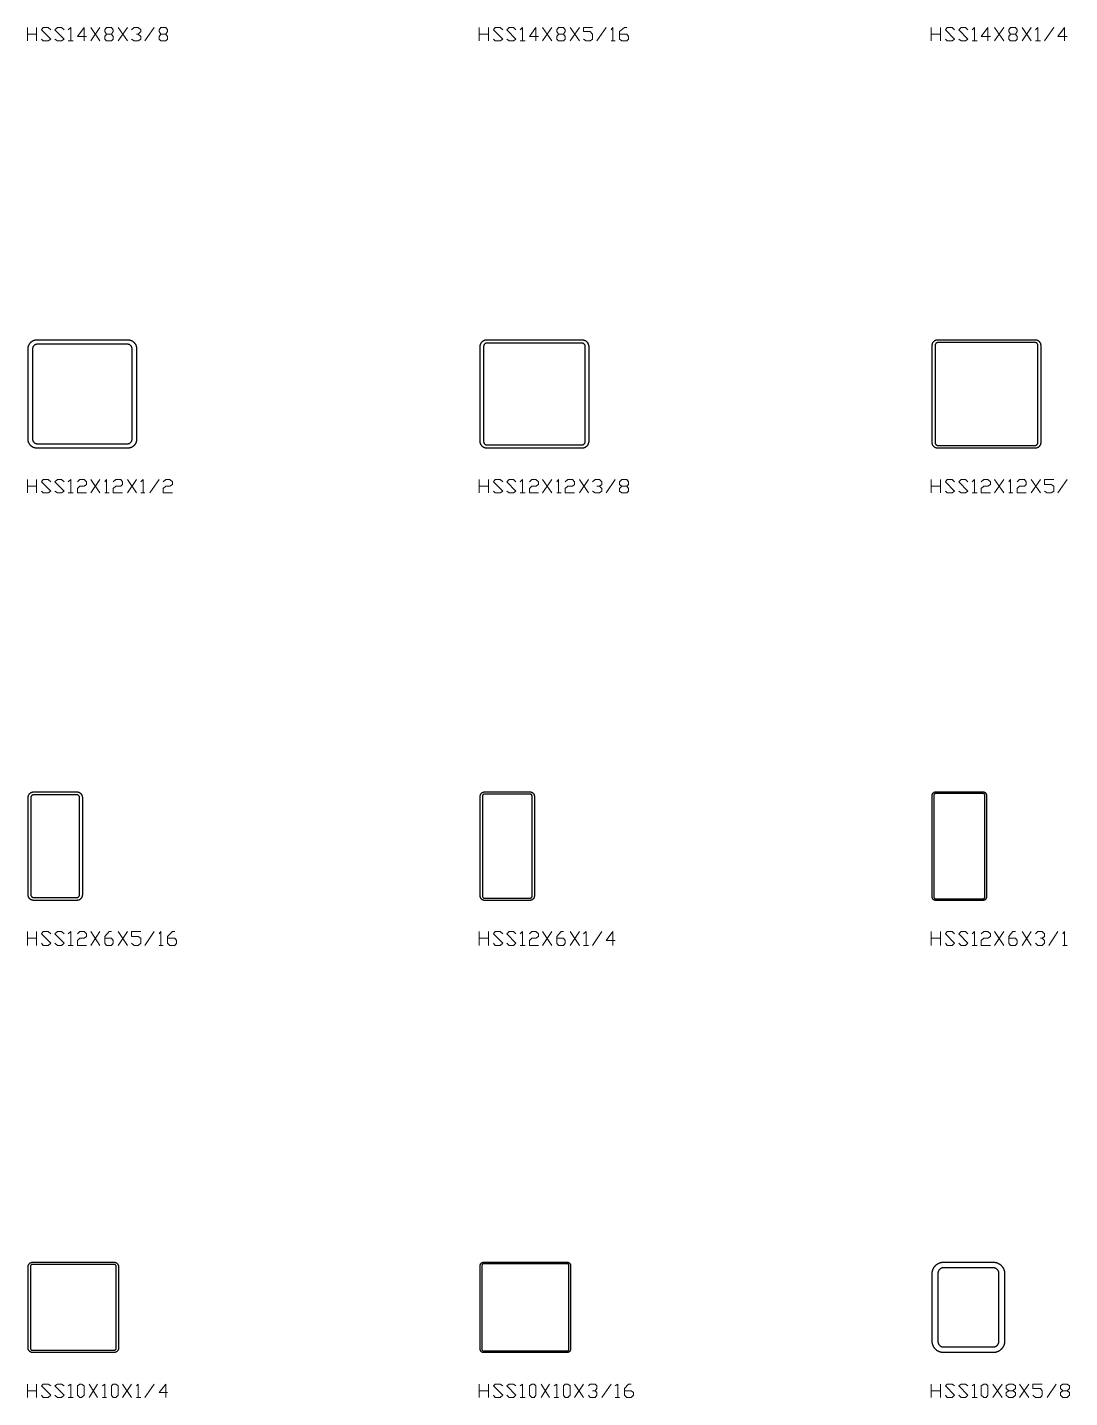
# Model space of a CAD drawing. Header units: inches. Extents: x 0 to 975, y -1305 to 34.
# Drawn here: x 749.9 to 865.2, y -605 to -453.5 of the extents above; entities that cross this region are included whole.
import ezdxf

# ---------------------------------------------------------------- set-up
doc = ezdxf.new("R2010")
doc.units = ezdxf.units.IN
doc.header["$MEASUREMENT"] = 0
doc.layers.add('AISC_STEEL', color=7, linetype='Continuous')

msp = doc.modelspace()

# ---------------------------------------------------------------- linework, layer by layer
at = {"color": 3, "lineweight": 0}
for p, q in [((749.92, -454.94), (749.92, -453.46)), ((749.92, -454.2), (750.94, -454.2)), ((750.94, -453.46), (750.94, -454.94)), ((756.93, -453.46), (757.94, -454.94)), ((756.93, -454.94), (757.94, -453.46)), ((759.97, -453.46), (760.99, -454.94)), ((759.97, -454.94), (760.99, -453.46)), ((762.92, -454.94), (763.94, -453.46)), ((799.9, -454.94), (799.9, -453.46)), ((799.9, -454.2), (800.92, -454.2)), ((800.92, -453.46), (800.92, -454.94)), ((806.91, -453.46), (807.93, -454.94)), ((806.91, -454.94), (807.93, -453.46)), ((809.95, -453.46), (810.97, -454.94)), ((809.95, -454.94), (810.97, -453.46)), ((812.91, -454.94), (813.92, -453.46)), ((849.88, -454.94), (849.88, -453.46)), ((849.88, -454.2), (850.9, -454.2)), ((850.9, -453.46), (850.9, -454.94)), ((856.89, -453.46), (857.91, -454.94)), ((856.89, -454.94), (857.91, -453.46)), ((859.94, -453.46), (860.95, -454.94)), ((859.94, -454.94), (860.95, -453.46)), ((862.43, -454.94), (863.44, -453.46)), ((754.44, -454.94), (754.99, -454.94)), ((804.42, -454.94), (804.98, -454.94)), ((814.47, -454.94), (814.93, -454.94)), ((854.4, -454.94), (854.96, -454.94)), ((861.41, -454.94), (861.97, -454.94)), ((749.92, -504.92), (749.92, -503.45)), ((749.92, -504.18), (750.94, -504.18)), ((750.94, -503.45), (750.94, -504.92)), ((756.93, -503.45), (757.94, -504.92)), ((756.93, -504.92), (757.94, -503.45)), ((760.99, -503.45), (762, -504.92)), ((760.99, -504.92), (762, -503.45)), ((763.48, -504.92), (764.49, -503.45)), ((799.9, -504.92), (799.9, -503.45)), ((799.9, -504.18), (800.92, -504.18)), ((800.92, -503.45), (800.92, -504.92)), ((806.91, -503.45), (807.93, -504.92)), ((806.91, -504.92), (807.93, -503.45)), ((810.97, -503.45), (811.98, -504.92)), ((810.97, -504.92), (811.98, -503.45)), ((813.92, -504.92), (814.93, -503.45)), ((849.88, -504.92), (849.88, -503.45)), ((849.88, -504.18), (850.9, -504.18)), ((850.9, -503.45), (850.9, -504.92)), ((856.89, -503.45), (857.91, -504.92)), ((856.89, -504.92), (857.91, -503.45)), ((860.95, -503.45), (861.97, -504.92)), ((860.95, -504.92), (861.97, -503.45)), ((863.9, -504.92), (864.92, -503.45)), ((754.44, -504.92), (754.99, -504.92)), ((758.5, -504.92), (758.96, -504.92)), ((762.46, -504.92), (762.92, -504.92)), ((804.42, -504.92), (804.98, -504.92)), ((808.48, -504.92), (808.94, -504.92)), ((854.4, -504.92), (854.96, -504.92)), ((858.46, -504.92), (858.92, -504.92)), ((749.92, -554.99), (749.92, -553.43)), ((749.92, -554.16), (750.94, -554.16)), ((750.94, -553.43), (750.94, -554.99)), ((756.93, -553.43), (757.94, -554.99)), ((756.93, -554.99), (757.94, -553.43)), ((759.97, -553.43), (760.99, -554.99)), ((759.97, -554.99), (760.99, -553.43)), ((762.92, -554.99), (763.94, -553.43)), ((799.9, -554.99), (799.9, -553.43)), ((799.9, -554.16), (800.92, -554.16)), ((800.92, -553.43), (800.92, -554.99)), ((806.91, -553.43), (807.93, -554.99)), ((806.91, -554.99), (807.93, -553.43)), ((809.95, -553.43), (810.97, -554.99)), ((809.95, -554.99), (810.97, -553.43)), ((812.44, -554.99), (813.46, -553.43)), ((849.88, -554.99), (849.88, -553.43)), ((849.88, -554.16), (850.9, -554.16)), ((850.9, -553.43), (850.9, -554.99)), ((856.89, -553.43), (857.91, -554.99)), ((856.89, -554.99), (857.91, -553.43)), ((859.94, -553.43), (860.95, -554.99)), ((859.94, -554.99), (860.95, -553.43)), ((862.89, -554.99), (863.9, -553.43)), ((754.44, -554.99), (754.99, -554.99)), ((764.49, -554.99), (764.95, -554.99)), ((804.42, -554.99), (804.98, -554.99)), ((811.43, -554.99), (811.98, -554.99)), ((854.4, -554.99), (854.96, -554.99)), ((864.45, -554.99), (864.92, -554.99)), ((749.92, -604.98), (749.92, -603.5)), ((749.92, -604.24), (750.94, -604.24)), ((750.94, -603.5), (750.94, -604.98)), ((756.75, -603.5), (757.67, -604.98)), ((756.75, -604.98), (757.67, -603.5)), ((760.43, -603.5), (761.45, -604.98)), ((760.43, -604.98), (761.45, -603.5)), ((762.92, -604.98), (763.94, -603.5)), ((799.9, -604.98), (799.9, -603.5)), ((799.9, -604.24), (800.92, -604.24)), ((800.92, -603.5), (800.92, -604.98)), ((806.73, -603.5), (807.65, -604.98)), ((806.73, -604.98), (807.65, -603.5)), ((810.42, -603.5), (811.43, -604.98)), ((810.42, -604.98), (811.43, -603.5)), ((813.46, -604.98), (814.47, -603.5)), ((849.88, -604.98), (849.88, -603.5)), ((849.88, -604.24), (850.9, -604.24)), ((850.9, -603.5), (850.9, -604.98)), ((856.71, -603.5), (857.72, -604.98)), ((856.71, -604.98), (857.72, -603.5)), ((859.66, -603.5), (860.67, -604.98)), ((859.66, -604.98), (860.67, -603.5)), ((862.7, -604.98), (863.72, -603.5)), ((754.44, -604.98), (754.99, -604.98)), ((755.73, -604.98), (755.73, -604.98)), ((758.22, -604.98), (758.68, -604.98)), ((759.42, -604.98), (759.42, -604.98)), ((762, -604.98), (762.46, -604.98)), ((804.42, -604.98), (804.98, -604.98)), ((805.71, -604.98), (805.71, -604.98)), ((808.2, -604.98), (808.66, -604.98)), ((809.4, -604.98), (809.4, -604.98)), ((814.93, -604.98), (815.4, -604.98)), ((854.4, -604.98), (854.96, -604.98)), ((855.69, -604.98), (855.69, -604.98))]:
    msp.add_line(p, q, dxfattribs=at)
for points in [[(751.49, -454.76), (751.67, -454.94), (752.23, -454.94), (752.5, -454.76), (751.49, -453.74), (751.67, -453.46), (752.23, -453.46), (752.5, -453.74)], [(752.97, -454.76), (753.24, -454.94), (753.7, -454.94), (753.98, -454.76), (752.97, -453.74), (753.24, -453.46), (753.7, -453.46), (753.98, -453.74)], [(754.44, -453.74), (754.72, -453.46), (754.72, -454.94)], [(756.47, -454.48), (755.45, -454.48), (756.19, -453.46), (756.19, -454.94)], [(759.24, -454.2), (759.42, -454.48), (759.42, -454.76), (759.24, -454.94), (758.68, -454.94), (758.5, -454.76), (758.5, -454.48), (758.68, -454.2), (759.24, -454.2), (759.42, -453.93), (759.42, -453.74), (759.24, -453.46), (758.68, -453.46), (758.5, -453.74), (758.5, -453.93), (758.68, -454.2)], [(761.45, -453.74), (761.73, -453.46), (762.19, -453.46), (762.46, -453.74), (762.46, -453.93), (762.19, -454.2), (762, -454.2)], [(762.19, -454.2), (762.46, -454.48), (762.46, -454.76), (762.19, -454.94), (761.73, -454.94), (761.45, -454.76)], [(765.23, -454.2), (765.41, -454.48), (765.41, -454.76), (765.23, -454.94), (764.68, -454.94), (764.49, -454.76), (764.49, -454.48), (764.68, -454.2), (765.23, -454.2), (765.41, -453.93), (765.41, -453.74), (765.23, -453.46), (764.68, -453.46), (764.49, -453.74), (764.49, -453.93), (764.68, -454.2)], [(801.47, -454.76), (801.66, -454.94), (802.21, -454.94), (802.49, -454.76), (801.47, -453.74), (801.66, -453.46), (802.21, -453.46), (802.49, -453.74)], [(802.95, -454.76), (803.22, -454.94), (803.68, -454.94), (803.96, -454.76), (802.95, -453.74), (803.22, -453.46), (803.68, -453.46), (803.96, -453.74)], [(804.42, -453.74), (804.7, -453.46), (804.7, -454.94)], [(806.45, -454.48), (805.44, -454.48), (806.17, -453.46), (806.17, -454.94)], [(809.22, -454.2), (809.4, -454.48), (809.4, -454.76), (809.22, -454.94), (808.66, -454.94), (808.48, -454.76), (808.48, -454.48), (808.66, -454.2), (809.22, -454.2), (809.4, -453.93), (809.4, -453.74), (809.22, -453.46), (808.66, -453.46), (808.48, -453.74), (808.48, -453.93), (808.66, -454.2)], [(811.43, -454.76), (811.71, -454.94), (812.17, -454.94), (812.44, -454.76), (812.44, -454.2), (812.17, -453.93), (811.43, -453.93), (811.43, -453.46), (812.44, -453.46)], [(814.47, -453.74), (814.66, -453.46), (814.66, -454.94)], [(815.4, -454.2), (816.23, -454.2), (816.41, -454.48), (816.41, -454.76), (816.23, -454.94), (815.67, -454.94), (815.4, -454.76), (815.4, -453.93), (815.95, -453.46), (816.23, -453.46)], [(851.45, -454.76), (851.64, -454.94), (852.19, -454.94), (852.47, -454.76), (851.45, -453.74), (851.64, -453.46), (852.19, -453.46), (852.47, -453.74)], [(852.93, -454.76), (853.2, -454.94), (853.67, -454.94), (853.94, -454.76), (852.93, -453.74), (853.2, -453.46), (853.67, -453.46), (853.94, -453.74)], [(854.4, -453.74), (854.68, -453.46), (854.68, -454.94)], [(856.43, -454.48), (855.42, -454.48), (856.16, -453.46), (856.16, -454.94)], [(859.2, -454.2), (859.38, -454.48), (859.38, -454.76), (859.2, -454.94), (858.65, -454.94), (858.46, -454.76), (858.46, -454.48), (858.65, -454.2), (859.2, -454.2), (859.38, -453.93), (859.38, -453.74), (859.2, -453.46), (858.65, -453.46), (858.46, -453.74), (858.46, -453.93), (858.65, -454.2)], [(861.41, -453.74), (861.69, -453.46), (861.69, -454.94)], [(864.92, -454.48), (863.9, -454.48), (864.64, -453.46), (864.64, -454.94)], [(751.49, -504.74), (751.67, -504.92), (752.23, -504.92), (752.5, -504.74), (751.49, -503.72), (751.67, -503.45), (752.23, -503.45), (752.5, -503.72)], [(752.97, -504.74), (753.24, -504.92), (753.7, -504.92), (753.98, -504.74), (752.97, -503.72), (753.24, -503.45), (753.7, -503.45), (753.98, -503.72)], [(754.44, -503.72), (754.72, -503.45), (754.72, -504.92)], [(755.45, -503.72), (755.73, -503.45), (756.19, -503.45), (756.47, -503.72), (756.47, -504), (756.19, -504.18), (755.73, -504.18), (755.45, -504.46), (755.45, -504.92), (756.47, -504.92)], [(758.5, -503.72), (758.68, -503.45), (758.68, -504.92)], [(759.42, -503.72), (759.7, -503.45), (760.25, -503.45), (760.43, -503.72), (760.43, -504), (760.25, -504.18), (759.7, -504.18), (759.42, -504.46), (759.42, -504.92), (760.43, -504.92)], [(762.46, -503.72), (762.74, -503.45), (762.74, -504.92)], [(764.95, -503.72), (765.23, -503.45), (765.69, -503.45), (765.97, -503.72), (765.97, -504), (765.69, -504.18), (765.23, -504.18), (764.95, -504.46), (764.95, -504.92), (765.97, -504.92)], [(801.47, -504.74), (801.66, -504.92), (802.21, -504.92), (802.49, -504.74), (801.47, -503.72), (801.66, -503.45), (802.21, -503.45), (802.49, -503.72)], [(802.95, -504.74), (803.22, -504.92), (803.68, -504.92), (803.96, -504.74), (802.95, -503.72), (803.22, -503.45), (803.68, -503.45), (803.96, -503.72)], [(804.42, -503.72), (804.7, -503.45), (804.7, -504.92)], [(805.44, -503.72), (805.71, -503.45), (806.17, -503.45), (806.45, -503.72), (806.45, -504), (806.17, -504.18), (805.71, -504.18), (805.44, -504.46), (805.44, -504.92), (806.45, -504.92)], [(808.48, -503.72), (808.66, -503.45), (808.66, -504.92)], [(809.4, -503.72), (809.68, -503.45), (810.23, -503.45), (810.42, -503.72), (810.42, -504), (810.23, -504.18), (809.68, -504.18), (809.4, -504.46), (809.4, -504.92), (810.42, -504.92)], [(812.44, -503.72), (812.72, -503.45), (813.18, -503.45), (813.46, -503.72), (813.46, -504), (813.18, -504.18), (812.91, -504.18)], [(813.18, -504.18), (813.46, -504.46), (813.46, -504.74), (813.18, -504.92), (812.72, -504.92), (812.44, -504.74)], [(816.23, -504.18), (816.41, -504.46), (816.41, -504.74), (816.23, -504.92), (815.67, -504.92), (815.4, -504.74), (815.4, -504.46), (815.67, -504.18), (816.23, -504.18), (816.41, -504), (816.41, -503.72), (816.23, -503.45), (815.67, -503.45), (815.4, -503.72), (815.4, -504), (815.67, -504.18)], [(851.45, -504.74), (851.64, -504.92), (852.19, -504.92), (852.47, -504.74), (851.45, -503.72), (851.64, -503.45), (852.19, -503.45), (852.47, -503.72)], [(852.93, -504.74), (853.2, -504.92), (853.67, -504.92), (853.94, -504.74), (852.93, -503.72), (853.2, -503.45), (853.67, -503.45), (853.94, -503.72)], [(854.4, -503.72), (854.68, -503.45), (854.68, -504.92)], [(855.42, -503.72), (855.69, -503.45), (856.16, -503.45), (856.43, -503.72), (856.43, -504), (856.16, -504.18), (855.69, -504.18), (855.42, -504.46), (855.42, -504.92), (856.43, -504.92)], [(858.46, -503.72), (858.65, -503.45), (858.65, -504.92)], [(859.38, -503.72), (859.66, -503.45), (860.21, -503.45), (860.4, -503.72), (860.4, -504), (860.21, -504.18), (859.66, -504.18), (859.38, -504.46), (859.38, -504.92), (860.4, -504.92)], [(862.43, -504.74), (862.7, -504.92), (863.16, -504.92), (863.44, -504.74), (863.44, -504.18), (863.16, -504), (862.43, -504), (862.43, -503.45), (863.44, -503.45)], [(751.49, -554.72), (751.67, -554.99), (752.23, -554.99), (752.5, -554.72), (751.49, -553.7), (751.67, -553.43), (752.23, -553.43), (752.5, -553.7)], [(752.97, -554.72), (753.24, -554.99), (753.7, -554.99), (753.98, -554.72), (752.97, -553.7), (753.24, -553.43), (753.7, -553.43), (753.98, -553.7)], [(754.44, -553.7), (754.72, -553.43), (754.72, -554.99)], [(755.45, -553.7), (755.73, -553.43), (756.19, -553.43), (756.47, -553.7), (756.47, -553.98), (756.19, -554.16), (755.73, -554.16), (755.45, -554.44), (755.45, -554.99), (756.47, -554.99)], [(758.5, -554.16), (759.24, -554.16), (759.42, -554.44), (759.42, -554.72), (759.24, -554.99), (758.68, -554.99), (758.5, -554.72), (758.5, -553.98), (758.96, -553.43), (759.24, -553.43)], [(761.45, -554.72), (761.73, -554.99), (762.19, -554.99), (762.46, -554.72), (762.46, -554.16), (762.19, -553.98), (761.45, -553.98), (761.45, -553.43), (762.46, -553.43)], [(764.49, -553.7), (764.68, -553.43), (764.68, -554.99)], [(765.41, -554.16), (766.24, -554.16), (766.43, -554.44), (766.43, -554.72), (766.24, -554.99), (765.69, -554.99), (765.41, -554.72), (765.41, -553.98), (765.97, -553.43), (766.24, -553.43)], [(801.47, -554.72), (801.66, -554.99), (802.21, -554.99), (802.49, -554.72), (801.47, -553.7), (801.66, -553.43), (802.21, -553.43), (802.49, -553.7)], [(802.95, -554.72), (803.22, -554.99), (803.68, -554.99), (803.96, -554.72), (802.95, -553.7), (803.22, -553.43), (803.68, -553.43), (803.96, -553.7)], [(804.42, -553.7), (804.7, -553.43), (804.7, -554.99)], [(805.44, -553.7), (805.71, -553.43), (806.17, -553.43), (806.45, -553.7), (806.45, -553.98), (806.17, -554.16), (805.71, -554.16), (805.44, -554.44), (805.44, -554.99), (806.45, -554.99)], [(808.48, -554.16), (809.22, -554.16), (809.4, -554.44), (809.4, -554.72), (809.22, -554.99), (808.66, -554.99), (808.48, -554.72), (808.48, -553.98), (808.94, -553.43), (809.22, -553.43)], [(811.43, -553.7), (811.71, -553.43), (811.71, -554.99)], [(814.93, -554.44), (813.92, -554.44), (814.66, -553.43), (814.66, -554.99)], [(851.45, -554.72), (851.64, -554.99), (852.19, -554.99), (852.47, -554.72), (851.45, -553.7), (851.64, -553.43), (852.19, -553.43), (852.47, -553.7)], [(852.93, -554.72), (853.2, -554.99), (853.67, -554.99), (853.94, -554.72), (852.93, -553.7), (853.2, -553.43), (853.67, -553.43), (853.94, -553.7)], [(854.4, -553.7), (854.68, -553.43), (854.68, -554.99)], [(855.42, -553.7), (855.69, -553.43), (856.16, -553.43), (856.43, -553.7), (856.43, -553.98), (856.16, -554.16), (855.69, -554.16), (855.42, -554.44), (855.42, -554.99), (856.43, -554.99)], [(858.46, -554.16), (859.2, -554.16), (859.38, -554.44), (859.38, -554.72), (859.2, -554.99), (858.65, -554.99), (858.46, -554.72), (858.46, -553.98), (858.92, -553.43), (859.2, -553.43)], [(861.41, -553.7), (861.69, -553.43), (862.15, -553.43), (862.43, -553.7), (862.43, -553.98), (862.15, -554.16), (861.97, -554.16)], [(862.15, -554.16), (862.43, -554.44), (862.43, -554.72), (862.15, -554.99), (861.69, -554.99), (861.41, -554.72)], [(864.45, -553.7), (864.64, -553.43), (864.64, -554.99)], [(751.49, -604.7), (751.67, -604.98), (752.23, -604.98), (752.5, -604.7), (751.49, -603.69), (751.67, -603.5), (752.23, -603.5), (752.5, -603.69)], [(752.97, -604.7), (753.24, -604.98), (753.7, -604.98), (753.98, -604.7), (752.97, -603.69), (753.24, -603.5), (753.7, -603.5), (753.98, -603.69)], [(754.44, -603.69), (754.72, -603.5), (754.72, -604.98)], [(758.22, -603.69), (758.5, -603.5), (758.5, -604.98)], [(762, -603.69), (762.19, -603.5), (762.19, -604.98)], [(765.41, -604.42), (764.49, -604.42), (765.23, -603.5), (765.23, -604.98)], [(801.47, -604.7), (801.66, -604.98), (802.21, -604.98), (802.49, -604.7), (801.47, -603.69), (801.66, -603.5), (802.21, -603.5), (802.49, -603.69)], [(802.95, -604.7), (803.22, -604.98), (803.68, -604.98), (803.96, -604.7), (802.95, -603.69), (803.22, -603.5), (803.68, -603.5), (803.96, -603.69)], [(804.42, -603.69), (804.7, -603.5), (804.7, -604.98)], [(808.2, -603.69), (808.48, -603.5), (808.48, -604.98)], [(811.98, -603.69), (812.17, -603.5), (812.72, -603.5), (812.91, -603.69), (812.91, -603.96), (812.72, -604.24), (812.44, -604.24)], [(812.72, -604.24), (812.91, -604.42), (812.91, -604.7), (812.72, -604.98), (812.17, -604.98), (811.98, -604.7)], [(814.93, -603.69), (815.21, -603.5), (815.21, -604.98)], [(815.95, -604.24), (816.69, -604.24), (816.96, -604.42), (816.96, -604.7), (816.69, -604.98), (816.23, -604.98), (815.95, -604.7), (815.95, -603.96), (816.41, -603.5), (816.69, -603.5)], [(851.45, -604.7), (851.64, -604.98), (852.19, -604.98), (852.47, -604.7), (851.45, -603.69), (851.64, -603.5), (852.19, -603.5), (852.47, -603.69)], [(852.93, -604.7), (853.2, -604.98), (853.67, -604.98), (853.94, -604.7), (852.93, -603.69), (853.2, -603.5), (853.67, -603.5), (853.94, -603.69)], [(854.4, -603.69), (854.68, -603.5), (854.68, -604.98)], [(858.92, -604.24), (859.2, -604.42), (859.2, -604.7), (858.92, -604.98), (858.46, -604.98), (858.18, -604.7), (858.18, -604.42), (858.46, -604.24), (858.92, -604.24), (859.2, -603.96), (859.2, -603.69), (858.92, -603.5), (858.46, -603.5), (858.18, -603.69), (858.18, -603.96), (858.46, -604.24)], [(861.14, -604.7), (861.41, -604.98), (861.97, -604.98), (862.15, -604.7), (862.15, -604.24), (861.97, -603.96), (861.14, -603.96), (861.14, -603.5), (862.15, -603.5)], [(864.92, -604.24), (865.19, -604.42), (865.19, -604.7), (864.92, -604.98), (864.45, -604.98), (864.18, -604.7), (864.18, -604.42), (864.45, -604.24), (864.92, -604.24), (865.19, -603.96), (865.19, -603.69), (864.92, -603.5), (864.45, -603.5), (864.18, -603.69), (864.18, -603.96), (864.45, -604.24)]]:
    msp.add_lwpolyline(points, dxfattribs=at)
for points in [[(755.73, -604.98), (755.45, -604.7), (755.45, -603.69), (755.73, -603.5), (755.92, -603.5), (756.19, -603.69), (756.19, -604.7), (755.92, -604.98)], [(759.42, -604.98), (759.24, -604.7), (759.24, -603.69), (759.42, -603.5), (759.7, -603.5), (759.97, -603.69), (759.97, -604.7), (759.7, -604.98)], [(805.71, -604.98), (805.44, -604.7), (805.44, -603.69), (805.71, -603.5), (805.99, -603.5), (806.17, -603.69), (806.17, -604.7), (805.99, -604.98)], [(809.4, -604.98), (809.22, -604.7), (809.22, -603.69), (809.4, -603.5), (809.68, -603.5), (809.95, -603.69), (809.95, -604.7), (809.68, -604.98)], [(855.69, -604.98), (855.42, -604.7), (855.42, -603.69), (855.69, -603.5), (855.97, -603.5), (856.16, -603.69), (856.16, -604.7), (855.97, -604.98)]]:
    msp.add_lwpolyline(points, close=True, dxfattribs=at)
at = {"layer": 'AISC_STEEL'}
for points in [[(761, -488), (761.03, -488), (761.06, -488), (761.09, -488), (761.12, -488.01), (761.15, -488.01), (761.18, -488.02), (761.21, -488.02), (761.23, -488.03), (761.26, -488.04), (761.29, -488.04), (761.32, -488.05), (761.35, -488.06), (761.38, -488.07), (761.4, -488.08), (761.43, -488.1), (761.46, -488.11), (761.48, -488.12), (761.51, -488.14), (761.53, -488.15), (761.56, -488.17), (761.58, -488.19), (761.61, -488.21), (761.63, -488.22), (761.65, -488.24), (761.67, -488.26), (761.7, -488.28), (761.72, -488.3), (761.74, -488.33), (761.76, -488.35), (761.78, -488.37), (761.79, -488.39), (761.81, -488.42), (761.83, -488.44), (761.85, -488.47), (761.86, -488.49), (761.88, -488.52), (761.89, -488.54), (761.9, -488.57), (761.92, -488.6), (761.93, -488.62), (761.94, -488.65), (761.95, -488.68), (761.96, -488.71), (761.96, -488.74), (761.97, -488.77), (761.98, -488.79), (761.98, -488.82), (761.99, -488.85), (761.99, -488.88), (762, -488.91), (762, -488.94), (762, -488.97), (762, -489), (762, -499), (762, -499.03), (762, -499.06), (762, -499.09), (761.99, -499.12), (761.99, -499.15), (761.98, -499.18), (761.98, -499.21), (761.97, -499.23), (761.96, -499.26), (761.96, -499.29), (761.95, -499.32), (761.94, -499.35), (761.93, -499.38), (761.92, -499.4), (761.9, -499.43), (761.89, -499.46), (761.88, -499.48), (761.86, -499.51), (761.85, -499.53), (761.83, -499.56), (761.81, -499.58), (761.79, -499.61), (761.78, -499.63), (761.76, -499.65), (761.74, -499.67), (761.72, -499.7), (761.7, -499.72), (761.67, -499.74), (761.65, -499.76), (761.63, -499.78), (761.61, -499.79), (761.58, -499.81), (761.56, -499.83), (761.53, -499.85), (761.51, -499.86), (761.48, -499.88), (761.46, -499.89), (761.43, -499.9), (761.4, -499.92), (761.38, -499.93), (761.35, -499.94), (761.32, -499.95), (761.29, -499.96), (761.26, -499.96), (761.23, -499.97), (761.21, -499.98), (761.18, -499.98), (761.15, -499.99), (761.12, -499.99), (761.09, -500), (761.06, -500), (761.03, -500), (761, -500), (751, -500), (750.97, -500), (750.94, -500), (750.91, -500), (750.88, -499.99), (750.85, -499.99), (750.82, -499.98), (750.79, -499.98), (750.77, -499.97), (750.74, -499.96), (750.71, -499.96), (750.68, -499.95), (750.65, -499.94), (750.62, -499.93), (750.6, -499.92), (750.57, -499.9), (750.54, -499.89), (750.52, -499.88), (750.49, -499.86), (750.47, -499.85), (750.44, -499.83), (750.42, -499.81), (750.39, -499.79), (750.37, -499.78), (750.35, -499.76), (750.33, -499.74), (750.3, -499.72), (750.28, -499.7), (750.26, -499.67), (750.24, -499.65), (750.22, -499.63), (750.21, -499.61), (750.19, -499.58), (750.17, -499.56), (750.15, -499.53), (750.14, -499.51), (750.12, -499.48), (750.11, -499.46), (750.1, -499.43), (750.08, -499.4), (750.07, -499.38), (750.06, -499.35), (750.05, -499.32), (750.04, -499.29), (750.04, -499.26), (750.03, -499.23), (750.02, -499.21), (750.02, -499.18), (750.01, -499.15), (750.01, -499.12), (750, -499.09), (750, -499.06), (750, -499.03), (750, -499), (750, -489), (750, -488.97), (750, -488.94), (750, -488.91), (750.01, -488.88), (750.01, -488.85), (750.02, -488.82), (750.02, -488.79), (750.03, -488.77), (750.04, -488.74), (750.04, -488.71), (750.05, -488.68), (750.06, -488.65), (750.07, -488.62), (750.08, -488.6), (750.1, -488.57), (750.11, -488.54), (750.12, -488.52), (750.14, -488.49), (750.15, -488.47), (750.17, -488.44), (750.19, -488.42), (750.21, -488.39), (750.22, -488.37), (750.24, -488.35), (750.26, -488.33), (750.28, -488.3), (750.3, -488.28), (750.33, -488.26), (750.35, -488.24), (750.37, -488.22), (750.39, -488.21), (750.42, -488.19), (750.44, -488.17), (750.47, -488.15), (750.49, -488.14), (750.52, -488.12), (750.54, -488.11), (750.57, -488.1), (750.6, -488.08), (750.62, -488.07), (750.65, -488.06), (750.68, -488.05), (750.71, -488.04), (750.74, -488.04), (750.77, -488.03), (750.79, -488.02), (750.82, -488.02), (750.85, -488.01), (750.88, -488.01), (750.91, -488), (750.94, -488), (750.97, -488), (751, -488)], [(751, -488.5), (750.97, -488.5), (750.94, -488.5), (750.91, -488.51), (750.88, -488.51), (750.86, -488.52), (750.83, -488.53), (750.8, -488.54), (750.78, -488.55), (750.75, -488.57), (750.73, -488.58), (750.7, -488.6), (750.68, -488.62), (750.66, -488.64), (750.64, -488.66), (750.62, -488.68), (750.6, -488.7), (750.58, -488.73), (750.57, -488.75), (750.55, -488.78), (750.54, -488.8), (750.53, -488.83), (750.52, -488.86), (750.51, -488.88), (750.51, -488.91), (750.5, -488.94), (750.5, -488.97), (750.5, -489), (750.5, -499), (750.5, -499.03), (750.5, -499.06), (750.51, -499.09), (750.51, -499.12), (750.52, -499.14), (750.53, -499.17), (750.54, -499.2), (750.55, -499.22), (750.57, -499.25), (750.58, -499.27), (750.6, -499.3), (750.62, -499.32), (750.64, -499.34), (750.66, -499.36), (750.68, -499.38), (750.7, -499.4), (750.73, -499.42), (750.75, -499.43), (750.78, -499.45), (750.8, -499.46), (750.83, -499.47), (750.86, -499.48), (750.88, -499.49), (750.91, -499.49), (750.94, -499.5), (750.97, -499.5), (751, -499.5), (761, -499.5), (761.03, -499.5), (761.06, -499.5), (761.09, -499.49), (761.12, -499.49), (761.14, -499.48), (761.17, -499.47), (761.2, -499.46), (761.22, -499.45), (761.25, -499.43), (761.27, -499.42), (761.3, -499.4), (761.32, -499.38), (761.34, -499.36), (761.36, -499.34), (761.38, -499.32), (761.4, -499.3), (761.42, -499.27), (761.43, -499.25), (761.45, -499.22), (761.46, -499.2), (761.47, -499.17), (761.48, -499.14), (761.49, -499.12), (761.49, -499.09), (761.5, -499.06), (761.5, -499.03), (761.5, -499), (761.5, -489), (761.5, -488.97), (761.5, -488.94), (761.49, -488.91), (761.49, -488.88), (761.48, -488.86), (761.47, -488.83), (761.46, -488.8), (761.45, -488.78), (761.43, -488.75), (761.42, -488.73), (761.4, -488.7), (761.38, -488.68), (761.36, -488.66), (761.34, -488.64), (761.32, -488.62), (761.3, -488.6), (761.27, -488.58), (761.25, -488.57), (761.22, -488.55), (761.2, -488.54), (761.17, -488.53), (761.14, -488.52), (761.12, -488.51), (761.09, -488.51), (761.06, -488.5), (761.03, -488.5), (761, -488.5)], [(811.25, -488), (811.28, -488), (811.31, -488), (811.34, -488.01), (811.37, -488.01), (811.4, -488.01), (811.43, -488.02), (811.45, -488.03), (811.48, -488.04), (811.51, -488.05), (811.54, -488.06), (811.56, -488.07), (811.59, -488.08), (811.62, -488.1), (811.64, -488.11), (811.67, -488.13), (811.69, -488.14), (811.71, -488.16), (811.74, -488.18), (811.76, -488.2), (811.78, -488.22), (811.8, -488.24), (811.82, -488.26), (811.84, -488.29), (811.86, -488.31), (811.87, -488.33), (811.89, -488.36), (811.9, -488.38), (811.92, -488.41), (811.93, -488.44), (811.94, -488.46), (811.95, -488.49), (811.96, -488.52), (811.97, -488.55), (811.98, -488.57), (811.99, -488.6), (811.99, -488.63), (811.99, -488.66), (812, -488.69), (812, -488.72), (812, -488.75), (812, -499.25), (812, -499.28), (812, -499.31), (811.99, -499.34), (811.99, -499.37), (811.99, -499.4), (811.98, -499.43), (811.97, -499.45), (811.96, -499.48), (811.95, -499.51), (811.94, -499.54), (811.93, -499.56), (811.92, -499.59), (811.9, -499.62), (811.89, -499.64), (811.87, -499.67), (811.86, -499.69), (811.84, -499.71), (811.82, -499.74), (811.8, -499.76), (811.78, -499.78), (811.76, -499.8), (811.74, -499.82), (811.71, -499.84), (811.69, -499.86), (811.67, -499.87), (811.64, -499.89), (811.62, -499.9), (811.59, -499.92), (811.56, -499.93), (811.54, -499.94), (811.51, -499.95), (811.48, -499.96), (811.45, -499.97), (811.43, -499.98), (811.4, -499.99), (811.37, -499.99), (811.34, -499.99), (811.31, -500), (811.28, -500), (811.25, -500), (800.75, -500), (800.72, -500), (800.69, -500), (800.66, -499.99), (800.63, -499.99), (800.6, -499.99), (800.57, -499.98), (800.55, -499.97), (800.52, -499.96), (800.49, -499.95), (800.46, -499.94), (800.44, -499.93), (800.41, -499.92), (800.38, -499.9), (800.36, -499.89), (800.33, -499.87), (800.31, -499.86), (800.29, -499.84), (800.26, -499.82), (800.24, -499.8), (800.22, -499.78), (800.2, -499.76), (800.18, -499.74), (800.16, -499.71), (800.14, -499.69), (800.13, -499.67), (800.11, -499.64), (800.1, -499.62), (800.08, -499.59), (800.07, -499.56), (800.06, -499.54), (800.05, -499.51), (800.04, -499.48), (800.03, -499.45), (800.02, -499.43), (800.01, -499.4), (800.01, -499.37), (800.01, -499.34), (800, -499.31), (800, -499.28), (800, -499.25), (800, -488.75), (800, -488.72), (800, -488.69), (800.01, -488.66), (800.01, -488.63), (800.01, -488.6), (800.02, -488.57), (800.03, -488.55), (800.04, -488.52), (800.05, -488.49), (800.06, -488.46), (800.07, -488.44), (800.08, -488.41), (800.1, -488.38), (800.11, -488.36), (800.13, -488.33), (800.14, -488.31), (800.16, -488.29), (800.18, -488.26), (800.2, -488.24), (800.22, -488.22), (800.24, -488.2), (800.26, -488.18), (800.29, -488.16), (800.31, -488.14), (800.33, -488.13), (800.36, -488.11), (800.38, -488.1), (800.41, -488.08), (800.44, -488.07), (800.46, -488.06), (800.49, -488.05), (800.52, -488.04), (800.55, -488.03), (800.57, -488.02), (800.6, -488.01), (800.63, -488.01), (800.66, -488.01), (800.69, -488), (800.72, -488), (800.75, -488)], [(800.75, -488.38), (800.72, -488.38), (800.69, -488.38), (800.66, -488.39), (800.63, -488.39), (800.61, -488.4), (800.58, -488.42), (800.55, -488.43), (800.53, -488.45), (800.51, -488.46), (800.48, -488.48), (800.46, -488.51), (800.45, -488.53), (800.43, -488.55), (800.42, -488.58), (800.4, -488.61), (800.39, -488.63), (800.39, -488.66), (800.38, -488.69), (800.38, -488.72), (800.38, -488.75), (800.38, -499.25), (800.38, -499.28), (800.38, -499.31), (800.39, -499.34), (800.39, -499.37), (800.4, -499.39), (800.42, -499.42), (800.43, -499.45), (800.45, -499.47), (800.46, -499.49), (800.48, -499.52), (800.51, -499.54), (800.53, -499.55), (800.55, -499.57), (800.58, -499.58), (800.61, -499.6), (800.63, -499.61), (800.66, -499.61), (800.69, -499.62), (800.72, -499.62), (800.75, -499.62), (811.25, -499.62), (811.28, -499.62), (811.31, -499.62), (811.34, -499.61), (811.37, -499.61), (811.39, -499.6), (811.42, -499.58), (811.45, -499.57), (811.47, -499.55), (811.49, -499.54), (811.52, -499.52), (811.54, -499.49), (811.55, -499.47), (811.57, -499.45), (811.58, -499.42), (811.6, -499.39), (811.61, -499.37), (811.61, -499.34), (811.62, -499.31), (811.62, -499.28), (811.62, -499.25), (811.62, -488.75), (811.62, -488.72), (811.62, -488.69), (811.61, -488.66), (811.61, -488.63), (811.6, -488.61), (811.58, -488.58), (811.57, -488.55), (811.55, -488.53), (811.54, -488.51), (811.52, -488.48), (811.49, -488.46), (811.47, -488.45), (811.45, -488.43), (811.42, -488.42), (811.39, -488.4), (811.37, -488.39), (811.34, -488.39), (811.31, -488.38), (811.28, -488.38), (811.25, -488.38)], [(861.37, -488), (861.4, -488), (861.43, -488), (861.46, -488.01), (861.49, -488.01), (861.52, -488.02), (861.55, -488.03), (861.58, -488.03), (861.61, -488.04), (861.63, -488.06), (861.66, -488.07), (861.69, -488.08), (861.71, -488.1), (861.74, -488.12), (861.76, -488.13), (861.78, -488.15), (861.81, -488.17), (861.83, -488.19), (861.85, -488.22), (861.87, -488.24), (861.88, -488.26), (861.9, -488.29), (861.92, -488.31), (861.93, -488.34), (861.94, -488.37), (861.96, -488.39), (861.97, -488.42), (861.97, -488.45), (861.98, -488.48), (861.99, -488.51), (861.99, -488.54), (862, -488.57), (862, -488.6), (862, -488.62), (862, -499.38), (862, -499.4), (862, -499.43), (861.99, -499.46), (861.99, -499.49), (861.98, -499.52), (861.97, -499.55), (861.97, -499.58), (861.96, -499.61), (861.94, -499.63), (861.93, -499.66), (861.92, -499.69), (861.9, -499.71), (861.88, -499.74), (861.87, -499.76), (861.85, -499.78), (861.83, -499.81), (861.81, -499.83), (861.78, -499.85), (861.76, -499.87), (861.74, -499.88), (861.71, -499.9), (861.69, -499.92), (861.66, -499.93), (861.63, -499.94), (861.61, -499.96), (861.58, -499.97), (861.55, -499.97), (861.52, -499.98), (861.49, -499.99), (861.46, -499.99), (861.43, -500), (861.4, -500), (861.37, -500), (850.62, -500), (850.6, -500), (850.57, -500), (850.54, -499.99), (850.51, -499.99), (850.48, -499.98), (850.45, -499.97), (850.42, -499.97), (850.39, -499.96), (850.37, -499.94), (850.34, -499.93), (850.31, -499.92), (850.29, -499.9), (850.26, -499.88), (850.24, -499.87), (850.22, -499.85), (850.19, -499.83), (850.17, -499.81), (850.15, -499.78), (850.13, -499.76), (850.12, -499.74), (850.1, -499.71), (850.08, -499.69), (850.07, -499.66), (850.06, -499.63), (850.04, -499.61), (850.03, -499.58), (850.03, -499.55), (850.02, -499.52), (850.01, -499.49), (850.01, -499.46), (850, -499.43), (850, -499.4), (850, -499.38), (850, -488.62), (850, -488.6), (850, -488.57), (850.01, -488.54), (850.01, -488.51), (850.02, -488.48), (850.03, -488.45), (850.03, -488.42), (850.04, -488.39), (850.06, -488.37), (850.07, -488.34), (850.08, -488.31), (850.1, -488.29), (850.12, -488.26), (850.13, -488.24), (850.15, -488.22), (850.17, -488.19), (850.19, -488.17), (850.22, -488.15), (850.24, -488.13), (850.26, -488.12), (850.29, -488.1), (850.31, -488.08), (850.34, -488.07), (850.37, -488.06), (850.39, -488.04), (850.42, -488.03), (850.45, -488.03), (850.48, -488.02), (850.51, -488.01), (850.54, -488.01), (850.57, -488), (850.6, -488), (850.62, -488)], [(850.62, -488.31), (850.6, -488.31), (850.57, -488.32), (850.54, -488.32), (850.51, -488.33), (850.49, -488.35), (850.46, -488.36), (850.44, -488.38), (850.41, -488.39), (850.39, -488.41), (850.38, -488.44), (850.36, -488.46), (850.35, -488.49), (850.33, -488.51), (850.32, -488.54), (850.32, -488.57), (850.31, -488.6), (850.31, -488.62), (850.31, -499.38), (850.31, -499.4), (850.32, -499.43), (850.32, -499.46), (850.33, -499.49), (850.35, -499.51), (850.36, -499.54), (850.38, -499.56), (850.39, -499.59), (850.41, -499.61), (850.44, -499.62), (850.46, -499.64), (850.49, -499.65), (850.51, -499.67), (850.54, -499.68), (850.57, -499.68), (850.6, -499.69), (850.62, -499.69), (861.37, -499.69), (861.4, -499.69), (861.43, -499.68), (861.46, -499.68), (861.49, -499.67), (861.51, -499.65), (861.54, -499.64), (861.56, -499.62), (861.59, -499.61), (861.61, -499.59), (861.62, -499.56), (861.64, -499.54), (861.65, -499.51), (861.67, -499.49), (861.68, -499.46), (861.68, -499.43), (861.69, -499.4), (861.69, -499.38), (861.69, -488.62), (861.69, -488.6), (861.68, -488.57), (861.68, -488.54), (861.67, -488.51), (861.65, -488.49), (861.64, -488.46), (861.62, -488.44), (861.61, -488.41), (861.59, -488.39), (861.56, -488.38), (861.54, -488.36), (861.51, -488.35), (861.49, -488.33), (861.46, -488.32), (861.43, -488.32), (861.4, -488.31), (861.37, -488.31)], [(755.37, -538), (755.4, -538), (755.43, -538), (755.46, -538.01), (755.49, -538.01), (755.52, -538.02), (755.55, -538.03), (755.58, -538.03), (755.61, -538.04), (755.63, -538.06), (755.66, -538.07), (755.69, -538.08), (755.71, -538.1), (755.74, -538.12), (755.76, -538.13), (755.78, -538.15), (755.81, -538.17), (755.83, -538.19), (755.85, -538.22), (755.87, -538.24), (755.88, -538.26), (755.9, -538.29), (755.92, -538.31), (755.93, -538.34), (755.94, -538.37), (755.96, -538.39), (755.97, -538.42), (755.97, -538.45), (755.98, -538.48), (755.99, -538.51), (755.99, -538.54), (756, -538.57), (756, -538.6), (756, -538.62), (756, -549.38), (756, -549.4), (756, -549.43), (755.99, -549.46), (755.99, -549.49), (755.98, -549.52), (755.97, -549.55), (755.97, -549.58), (755.96, -549.61), (755.94, -549.63), (755.93, -549.66), (755.92, -549.69), (755.9, -549.71), (755.88, -549.74), (755.87, -549.76), (755.85, -549.78), (755.83, -549.81), (755.81, -549.83), (755.78, -549.85), (755.76, -549.87), (755.74, -549.88), (755.71, -549.9), (755.69, -549.92), (755.66, -549.93), (755.63, -549.94), (755.61, -549.96), (755.58, -549.97), (755.55, -549.97), (755.52, -549.98), (755.49, -549.99), (755.46, -549.99), (755.43, -550), (755.4, -550), (755.37, -550), (750.62, -550), (750.6, -550), (750.57, -550), (750.54, -549.99), (750.51, -549.99), (750.48, -549.98), (750.45, -549.97), (750.42, -549.97), (750.39, -549.96), (750.37, -549.94), (750.34, -549.93), (750.31, -549.92), (750.29, -549.9), (750.26, -549.88), (750.24, -549.87), (750.22, -549.85), (750.19, -549.83), (750.17, -549.81), (750.15, -549.78), (750.13, -549.76), (750.12, -549.74), (750.1, -549.71), (750.08, -549.69), (750.07, -549.66), (750.06, -549.63), (750.04, -549.61), (750.03, -549.58), (750.03, -549.55), (750.02, -549.52), (750.01, -549.49), (750.01, -549.46), (750, -549.43), (750, -549.4), (750, -549.38), (750, -538.62), (750, -538.6), (750, -538.57), (750.01, -538.54), (750.01, -538.51), (750.02, -538.48), (750.03, -538.45), (750.03, -538.42), (750.04, -538.39), (750.06, -538.37), (750.07, -538.34), (750.08, -538.31), (750.1, -538.29), (750.12, -538.26), (750.13, -538.24), (750.15, -538.22), (750.17, -538.19), (750.19, -538.17), (750.22, -538.15), (750.24, -538.13), (750.26, -538.12), (750.29, -538.1), (750.31, -538.08), (750.34, -538.07), (750.37, -538.06), (750.39, -538.04), (750.42, -538.03), (750.45, -538.03), (750.48, -538.02), (750.51, -538.01), (750.54, -538.01), (750.57, -538), (750.6, -538), (750.62, -538)], [(750.62, -538.31), (750.6, -538.31), (750.57, -538.32), (750.54, -538.32), (750.51, -538.33), (750.49, -538.35), (750.46, -538.36), (750.44, -538.38), (750.41, -538.39), (750.39, -538.41), (750.38, -538.44), (750.36, -538.46), (750.35, -538.49), (750.33, -538.51), (750.32, -538.54), (750.32, -538.57), (750.31, -538.6), (750.31, -538.62), (750.31, -549.38), (750.31, -549.4), (750.32, -549.43), (750.32, -549.46), (750.33, -549.49), (750.35, -549.51), (750.36, -549.54), (750.38, -549.56), (750.39, -549.59), (750.41, -549.61), (750.44, -549.62), (750.46, -549.64), (750.49, -549.65), (750.51, -549.67), (750.54, -549.68), (750.57, -549.68), (750.6, -549.69), (750.62, -549.69), (755.37, -549.69), (755.4, -549.69), (755.43, -549.68), (755.46, -549.68), (755.49, -549.67), (755.51, -549.65), (755.54, -549.64), (755.56, -549.62), (755.59, -549.61), (755.61, -549.59), (755.62, -549.56), (755.64, -549.54), (755.65, -549.51), (755.67, -549.49), (755.68, -549.46), (755.68, -549.43), (755.69, -549.4), (755.69, -549.38), (755.69, -538.62), (755.69, -538.6), (755.68, -538.57), (755.68, -538.54), (755.67, -538.51), (755.65, -538.49), (755.64, -538.46), (755.62, -538.44), (755.61, -538.41), (755.59, -538.39), (755.56, -538.38), (755.54, -538.36), (755.51, -538.35), (755.49, -538.33), (755.46, -538.32), (755.43, -538.32), (755.4, -538.31), (755.37, -538.31)], [(805.5, -538), (805.53, -538), (805.56, -538), (805.59, -538.01), (805.62, -538.01), (805.64, -538.02), (805.67, -538.03), (805.7, -538.04), (805.72, -538.05), (805.75, -538.07), (805.77, -538.08), (805.8, -538.1), (805.82, -538.12), (805.84, -538.14), (805.86, -538.16), (805.88, -538.18), (805.9, -538.2), (805.92, -538.23), (805.93, -538.25), (805.95, -538.28), (805.96, -538.3), (805.97, -538.33), (805.98, -538.36), (805.99, -538.38), (805.99, -538.41), (806, -538.44), (806, -538.47), (806, -538.5), (806, -549.5), (806, -549.53), (806, -549.56), (805.99, -549.59), (805.99, -549.62), (805.98, -549.64), (805.97, -549.67), (805.96, -549.7), (805.95, -549.72), (805.93, -549.75), (805.92, -549.77), (805.9, -549.8), (805.88, -549.82), (805.86, -549.84), (805.84, -549.86), (805.82, -549.88), (805.8, -549.9), (805.77, -549.92), (805.75, -549.93), (805.72, -549.95), (805.7, -549.96), (805.67, -549.97), (805.64, -549.98), (805.62, -549.99), (805.59, -549.99), (805.56, -550), (805.53, -550), (805.5, -550), (800.5, -550), (800.47, -550), (800.44, -550), (800.41, -549.99), (800.38, -549.99), (800.36, -549.98), (800.33, -549.97), (800.3, -549.96), (800.28, -549.95), (800.25, -549.93), (800.23, -549.92), (800.2, -549.9), (800.18, -549.88), (800.16, -549.86), (800.14, -549.84), (800.12, -549.82), (800.1, -549.8), (800.08, -549.77), (800.07, -549.75), (800.05, -549.72), (800.04, -549.7), (800.03, -549.67), (800.02, -549.64), (800.01, -549.62), (800.01, -549.59), (800, -549.56), (800, -549.53), (800, -549.5), (800, -538.5), (800, -538.47), (800, -538.44), (800.01, -538.41), (800.01, -538.38), (800.02, -538.36), (800.03, -538.33), (800.04, -538.3), (800.05, -538.28), (800.07, -538.25), (800.08, -538.23), (800.1, -538.2), (800.12, -538.18), (800.14, -538.16), (800.16, -538.14), (800.18, -538.12), (800.2, -538.1), (800.23, -538.08), (800.25, -538.07), (800.28, -538.05), (800.3, -538.04), (800.33, -538.03), (800.36, -538.02), (800.38, -538.01), (800.41, -538.01), (800.44, -538), (800.47, -538), (800.5, -538)], [(800.5, -538.25), (800.47, -538.25), (800.44, -538.26), (800.42, -538.26), (800.39, -538.27), (800.37, -538.29), (800.34, -538.3), (800.32, -538.32), (800.3, -538.34), (800.29, -538.37), (800.27, -538.39), (800.26, -538.42), (800.26, -538.44), (800.25, -538.47), (800.25, -538.5), (800.25, -549.5), (800.25, -549.53), (800.26, -549.56), (800.26, -549.58), (800.27, -549.61), (800.29, -549.63), (800.3, -549.66), (800.32, -549.68), (800.34, -549.7), (800.37, -549.71), (800.39, -549.73), (800.42, -549.74), (800.44, -549.74), (800.47, -549.75), (800.5, -549.75), (805.5, -549.75), (805.53, -549.75), (805.56, -549.74), (805.58, -549.74), (805.61, -549.73), (805.63, -549.71), (805.66, -549.7), (805.68, -549.68), (805.7, -549.66), (805.71, -549.63), (805.73, -549.61), (805.74, -549.58), (805.74, -549.56), (805.75, -549.53), (805.75, -549.5), (805.75, -538.5), (805.75, -538.47), (805.74, -538.44), (805.74, -538.42), (805.73, -538.39), (805.71, -538.37), (805.7, -538.34), (805.68, -538.32), (805.66, -538.3), (805.63, -538.29), (805.61, -538.27), (805.58, -538.26), (805.56, -538.26), (805.53, -538.25), (805.5, -538.25)], [(855.62, -538), (855.65, -538), (855.68, -538), (855.71, -538.01), (855.74, -538.02), (855.77, -538.03), (855.8, -538.04), (855.82, -538.06), (855.85, -538.07), (855.87, -538.09), (855.89, -538.11), (855.91, -538.13), (855.93, -538.15), (855.94, -538.18), (855.96, -538.2), (855.97, -538.23), (855.98, -538.26), (855.99, -538.29), (856, -538.32), (856, -538.35), (856, -538.38), (856, -549.62), (856, -549.65), (856, -549.68), (855.99, -549.71), (855.98, -549.74), (855.97, -549.77), (855.96, -549.8), (855.94, -549.82), (855.93, -549.85), (855.91, -549.87), (855.89, -549.89), (855.87, -549.91), (855.85, -549.93), (855.82, -549.94), (855.8, -549.96), (855.77, -549.97), (855.74, -549.98), (855.71, -549.99), (855.68, -550), (855.65, -550), (855.62, -550), (850.38, -550), (850.35, -550), (850.32, -550), (850.29, -549.99), (850.26, -549.98), (850.23, -549.97), (850.2, -549.96), (850.18, -549.94), (850.15, -549.93), (850.13, -549.91), (850.11, -549.89), (850.09, -549.87), (850.07, -549.85), (850.06, -549.82), (850.04, -549.8), (850.03, -549.77), (850.02, -549.74), (850.01, -549.71), (850, -549.68), (850, -549.65), (850, -549.62), (850, -538.38), (850, -538.35), (850, -538.32), (850.01, -538.29), (850.02, -538.26), (850.03, -538.23), (850.04, -538.2), (850.06, -538.18), (850.07, -538.15), (850.09, -538.13), (850.11, -538.11), (850.13, -538.09), (850.15, -538.07), (850.18, -538.06), (850.2, -538.04), (850.23, -538.03), (850.26, -538.02), (850.29, -538.01), (850.32, -538), (850.35, -538), (850.38, -538)], [(850.38, -538.19), (850.35, -538.19), (850.33, -538.19), (850.3, -538.2), (850.28, -538.21), (850.26, -538.23), (850.24, -538.24), (850.23, -538.26), (850.21, -538.28), (850.2, -538.3), (850.19, -538.33), (850.19, -538.35), (850.19, -538.38), (850.19, -549.62), (850.19, -549.65), (850.19, -549.67), (850.2, -549.7), (850.21, -549.72), (850.23, -549.74), (850.24, -549.76), (850.26, -549.77), (850.28, -549.79), (850.3, -549.8), (850.33, -549.81), (850.35, -549.81), (850.38, -549.81), (855.62, -549.81), (855.65, -549.81), (855.67, -549.81), (855.7, -549.8), (855.72, -549.79), (855.74, -549.77), (855.76, -549.76), (855.77, -549.74), (855.79, -549.72), (855.8, -549.7), (855.81, -549.67), (855.81, -549.65), (855.81, -549.62), (855.81, -538.38), (855.81, -538.35), (855.81, -538.33), (855.8, -538.3), (855.79, -538.28), (855.77, -538.26), (855.76, -538.24), (855.74, -538.23), (855.72, -538.21), (855.7, -538.2), (855.67, -538.19), (855.65, -538.19), (855.62, -538.19)], [(759.5, -590), (759.53, -590), (759.56, -590), (759.59, -590.01), (759.62, -590.01), (759.64, -590.02), (759.67, -590.03), (759.7, -590.04), (759.72, -590.05), (759.75, -590.07), (759.77, -590.08), (759.8, -590.1), (759.82, -590.12), (759.84, -590.14), (759.86, -590.16), (759.88, -590.18), (759.9, -590.2), (759.92, -590.23), (759.93, -590.25), (759.95, -590.28), (759.96, -590.3), (759.97, -590.33), (759.98, -590.36), (759.99, -590.38), (759.99, -590.41), (760, -590.44), (760, -590.47), (760, -590.5), (760, -599.5), (760, -599.53), (760, -599.56), (759.99, -599.59), (759.99, -599.62), (759.98, -599.64), (759.97, -599.67), (759.96, -599.7), (759.95, -599.72), (759.93, -599.75), (759.92, -599.77), (759.9, -599.8), (759.88, -599.82), (759.86, -599.84), (759.84, -599.86), (759.82, -599.88), (759.8, -599.9), (759.77, -599.92), (759.75, -599.93), (759.72, -599.95), (759.7, -599.96), (759.67, -599.97), (759.64, -599.98), (759.62, -599.99), (759.59, -599.99), (759.56, -600), (759.53, -600), (759.5, -600), (750.5, -600), (750.47, -600), (750.44, -600), (750.41, -599.99), (750.38, -599.99), (750.36, -599.98), (750.33, -599.97), (750.3, -599.96), (750.28, -599.95), (750.25, -599.93), (750.23, -599.92), (750.2, -599.9), (750.18, -599.88), (750.16, -599.86), (750.14, -599.84), (750.12, -599.82), (750.1, -599.8), (750.08, -599.77), (750.07, -599.75), (750.05, -599.72), (750.04, -599.7), (750.03, -599.67), (750.02, -599.64), (750.01, -599.62), (750.01, -599.59), (750, -599.56), (750, -599.53), (750, -599.5), (750, -590.5), (750, -590.47), (750, -590.44), (750.01, -590.41), (750.01, -590.38), (750.02, -590.36), (750.03, -590.33), (750.04, -590.3), (750.05, -590.28), (750.07, -590.25), (750.08, -590.23), (750.1, -590.2), (750.12, -590.18), (750.14, -590.16), (750.16, -590.14), (750.18, -590.12), (750.2, -590.1), (750.23, -590.08), (750.25, -590.07), (750.28, -590.05), (750.3, -590.04), (750.33, -590.03), (750.36, -590.02), (750.38, -590.01), (750.41, -590.01), (750.44, -590), (750.47, -590), (750.5, -590)], [(750.5, -590.25), (750.47, -590.25), (750.44, -590.26), (750.42, -590.26), (750.39, -590.27), (750.37, -590.29), (750.34, -590.3), (750.32, -590.32), (750.3, -590.34), (750.29, -590.37), (750.27, -590.39), (750.26, -590.42), (750.26, -590.44), (750.25, -590.47), (750.25, -590.5), (750.25, -599.5), (750.25, -599.53), (750.26, -599.56), (750.26, -599.58), (750.27, -599.61), (750.29, -599.63), (750.3, -599.66), (750.32, -599.68), (750.34, -599.7), (750.37, -599.71), (750.39, -599.73), (750.42, -599.74), (750.44, -599.74), (750.47, -599.75), (750.5, -599.75), (759.5, -599.75), (759.53, -599.75), (759.56, -599.74), (759.58, -599.74), (759.61, -599.73), (759.63, -599.71), (759.66, -599.7), (759.68, -599.68), (759.7, -599.66), (759.71, -599.63), (759.73, -599.61), (759.74, -599.58), (759.74, -599.56), (759.75, -599.53), (759.75, -599.5), (759.75, -590.5), (759.75, -590.47), (759.74, -590.44), (759.74, -590.42), (759.73, -590.39), (759.71, -590.37), (759.7, -590.34), (759.68, -590.32), (759.66, -590.3), (759.63, -590.29), (759.61, -590.27), (759.58, -590.26), (759.56, -590.26), (759.53, -590.25), (759.5, -590.25)], [(809.62, -590), (809.65, -590), (809.68, -590), (809.71, -590.01), (809.74, -590.02), (809.77, -590.03), (809.8, -590.04), (809.82, -590.06), (809.85, -590.07), (809.87, -590.09), (809.89, -590.11), (809.91, -590.13), (809.93, -590.15), (809.94, -590.18), (809.96, -590.2), (809.97, -590.23), (809.98, -590.26), (809.99, -590.29), (810, -590.32), (810, -590.35), (810, -590.38), (810, -599.62), (810, -599.65), (810, -599.68), (809.99, -599.71), (809.98, -599.74), (809.97, -599.77), (809.96, -599.8), (809.94, -599.82), (809.93, -599.85), (809.91, -599.87), (809.89, -599.89), (809.87, -599.91), (809.85, -599.93), (809.82, -599.94), (809.8, -599.96), (809.77, -599.97), (809.74, -599.98), (809.71, -599.99), (809.68, -600), (809.65, -600), (809.62, -600), (800.38, -600), (800.35, -600), (800.32, -600), (800.29, -599.99), (800.26, -599.98), (800.23, -599.97), (800.2, -599.96), (800.18, -599.94), (800.15, -599.93), (800.13, -599.91), (800.11, -599.89), (800.09, -599.87), (800.07, -599.85), (800.06, -599.82), (800.04, -599.8), (800.03, -599.77), (800.02, -599.74), (800.01, -599.71), (800, -599.68), (800, -599.65), (800, -599.62), (800, -590.38), (800, -590.35), (800, -590.32), (800.01, -590.29), (800.02, -590.26), (800.03, -590.23), (800.04, -590.2), (800.06, -590.18), (800.07, -590.15), (800.09, -590.13), (800.11, -590.11), (800.13, -590.09), (800.15, -590.07), (800.18, -590.06), (800.2, -590.04), (800.23, -590.03), (800.26, -590.02), (800.29, -590.01), (800.32, -590), (800.35, -590), (800.38, -590)], [(800.38, -590.19), (800.35, -590.19), (800.33, -590.19), (800.3, -590.2), (800.28, -590.21), (800.26, -590.23), (800.24, -590.24), (800.23, -590.26), (800.21, -590.28), (800.2, -590.3), (800.19, -590.33), (800.19, -590.35), (800.19, -590.38), (800.19, -599.62), (800.19, -599.65), (800.19, -599.67), (800.2, -599.7), (800.21, -599.72), (800.23, -599.74), (800.24, -599.76), (800.26, -599.77), (800.28, -599.79), (800.3, -599.8), (800.33, -599.81), (800.35, -599.81), (800.38, -599.81), (809.62, -599.81), (809.65, -599.81), (809.67, -599.81), (809.7, -599.8), (809.72, -599.79), (809.74, -599.77), (809.76, -599.76), (809.77, -599.74), (809.79, -599.72), (809.8, -599.7), (809.81, -599.67), (809.81, -599.65), (809.81, -599.62), (809.81, -590.38), (809.81, -590.35), (809.81, -590.33), (809.8, -590.3), (809.79, -590.28), (809.77, -590.26), (809.76, -590.24), (809.74, -590.23), (809.72, -590.21), (809.7, -590.2), (809.67, -590.19), (809.65, -590.19), (809.62, -590.19)], [(856.75, -590), (856.78, -590), (856.81, -590), (856.84, -590), (856.87, -590.01), (856.9, -590.01), (856.93, -590.01), (856.96, -590.02), (856.99, -590.02), (857.02, -590.03), (857.04, -590.04), (857.07, -590.04), (857.1, -590.05), (857.13, -590.06), (857.16, -590.07), (857.19, -590.08), (857.21, -590.09), (857.24, -590.1), (857.27, -590.11), (857.3, -590.13), (857.32, -590.14), (857.35, -590.15), (857.38, -590.17), (857.4, -590.18), (857.43, -590.2), (857.45, -590.21), (857.48, -590.23), (857.5, -590.25), (857.52, -590.27), (857.55, -590.29), (857.57, -590.31), (857.59, -590.33), (857.61, -590.35), (857.63, -590.37), (857.65, -590.39), (857.67, -590.41), (857.69, -590.43), (857.71, -590.45), (857.73, -590.48), (857.75, -590.5), (857.77, -590.52), (857.79, -590.55), (857.8, -590.57), (857.82, -590.6), (857.83, -590.62), (857.85, -590.65), (857.86, -590.68), (857.87, -590.7), (857.89, -590.73), (857.9, -590.76), (857.91, -590.79), (857.92, -590.81), (857.93, -590.84), (857.94, -590.87), (857.95, -590.9), (857.96, -590.93), (857.96, -590.96), (857.97, -590.98), (857.98, -591.01), (857.98, -591.04), (857.99, -591.07), (857.99, -591.1), (857.99, -591.13), (858, -591.16), (858, -591.19), (858, -591.22), (858, -591.25), (858, -598.75), (858, -598.78), (858, -598.81), (858, -598.84), (857.99, -598.87), (857.99, -598.9), (857.99, -598.93), (857.98, -598.96), (857.98, -598.99), (857.97, -599.02), (857.96, -599.04), (857.96, -599.07), (857.95, -599.1), (857.94, -599.13), (857.93, -599.16), (857.92, -599.19), (857.91, -599.21), (857.9, -599.24), (857.89, -599.27), (857.87, -599.3), (857.86, -599.32), (857.85, -599.35), (857.83, -599.38), (857.82, -599.4), (857.8, -599.43), (857.79, -599.45), (857.77, -599.48), (857.75, -599.5), (857.73, -599.52), (857.71, -599.55), (857.69, -599.57), (857.67, -599.59), (857.65, -599.61), (857.63, -599.63), (857.61, -599.65), (857.59, -599.67), (857.57, -599.69), (857.55, -599.71), (857.52, -599.73), (857.5, -599.75), (857.48, -599.77), (857.45, -599.79), (857.43, -599.8), (857.4, -599.82), (857.38, -599.83), (857.35, -599.85), (857.32, -599.86), (857.3, -599.87), (857.27, -599.89), (857.24, -599.9), (857.21, -599.91), (857.19, -599.92), (857.16, -599.93), (857.13, -599.94), (857.1, -599.95), (857.07, -599.96), (857.04, -599.96), (857.02, -599.97), (856.99, -599.98), (856.96, -599.98), (856.93, -599.99), (856.9, -599.99), (856.87, -599.99), (856.84, -600), (856.81, -600), (856.78, -600), (856.75, -600), (851.25, -600), (851.22, -600), (851.19, -600), (851.16, -600), (851.13, -599.99), (851.1, -599.99), (851.07, -599.99), (851.04, -599.98), (851.01, -599.98), (850.98, -599.97), (850.96, -599.96), (850.93, -599.96), (850.9, -599.95), (850.87, -599.94), (850.84, -599.93), (850.81, -599.92), (850.79, -599.91), (850.76, -599.9), (850.73, -599.89), (850.7, -599.87), (850.68, -599.86), (850.65, -599.85), (850.62, -599.83), (850.6, -599.82), (850.57, -599.8), (850.55, -599.79), (850.52, -599.77), (850.5, -599.75), (850.48, -599.73), (850.45, -599.71), (850.43, -599.69), (850.41, -599.67), (850.39, -599.65), (850.37, -599.63), (850.35, -599.61), (850.33, -599.59), (850.31, -599.57), (850.29, -599.55), (850.27, -599.52), (850.25, -599.5), (850.23, -599.48), (850.21, -599.45), (850.2, -599.43), (850.18, -599.4), (850.17, -599.38), (850.15, -599.35), (850.14, -599.32), (850.13, -599.3), (850.11, -599.27), (850.1, -599.24), (850.09, -599.21), (850.08, -599.19), (850.07, -599.16), (850.06, -599.13), (850.05, -599.1), (850.04, -599.07), (850.04, -599.04), (850.03, -599.02), (850.02, -598.99), (850.02, -598.96), (850.01, -598.93), (850.01, -598.9), (850.01, -598.87), (850, -598.84), (850, -598.81), (850, -598.78), (850, -598.75), (850, -591.25), (850, -591.22), (850, -591.19), (850, -591.16), (850.01, -591.13), (850.01, -591.1), (850.01, -591.07), (850.02, -591.04), (850.02, -591.01), (850.03, -590.98), (850.04, -590.96), (850.04, -590.93), (850.05, -590.9), (850.06, -590.87), (850.07, -590.84), (850.08, -590.81), (850.09, -590.79), (850.1, -590.76), (850.11, -590.73), (850.13, -590.7), (850.14, -590.68), (850.15, -590.65), (850.17, -590.62), (850.18, -590.6), (850.2, -590.57), (850.21, -590.55), (850.23, -590.52), (850.25, -590.5), (850.27, -590.48), (850.29, -590.45), (850.31, -590.43), (850.33, -590.41), (850.35, -590.39), (850.37, -590.37), (850.39, -590.35), (850.41, -590.33), (850.43, -590.31), (850.45, -590.29), (850.48, -590.27), (850.5, -590.25), (850.52, -590.23), (850.55, -590.21), (850.57, -590.2), (850.6, -590.18), (850.62, -590.17), (850.65, -590.15), (850.68, -590.14), (850.7, -590.13), (850.73, -590.11), (850.76, -590.1), (850.79, -590.09), (850.81, -590.08), (850.84, -590.07), (850.87, -590.06), (850.9, -590.05), (850.93, -590.04), (850.96, -590.04), (850.98, -590.03), (851.01, -590.02), (851.04, -590.02), (851.07, -590.01), (851.1, -590.01), (851.13, -590.01), (851.16, -590), (851.19, -590), (851.22, -590), (851.25, -590)], [(851.25, -590.62), (851.22, -590.63), (851.19, -590.63), (851.16, -590.63), (851.13, -590.64), (851.1, -590.64), (851.07, -590.65), (851.05, -590.66), (851.02, -590.67), (850.99, -590.68), (850.96, -590.69), (850.94, -590.71), (850.91, -590.72), (850.89, -590.74), (850.86, -590.76), (850.84, -590.78), (850.82, -590.8), (850.8, -590.82), (850.78, -590.84), (850.76, -590.86), (850.74, -590.89), (850.72, -590.91), (850.71, -590.94), (850.69, -590.96), (850.68, -590.99), (850.67, -591.02), (850.66, -591.05), (850.65, -591.07), (850.64, -591.1), (850.64, -591.13), (850.63, -591.16), (850.63, -591.19), (850.63, -591.22), (850.62, -591.25), (850.62, -598.75), (850.63, -598.78), (850.63, -598.81), (850.63, -598.84), (850.64, -598.87), (850.64, -598.9), (850.65, -598.93), (850.66, -598.95), (850.67, -598.98), (850.68, -599.01), (850.69, -599.04), (850.71, -599.06), (850.72, -599.09), (850.74, -599.11), (850.76, -599.14), (850.78, -599.16), (850.8, -599.18), (850.82, -599.2), (850.84, -599.22), (850.86, -599.24), (850.89, -599.26), (850.91, -599.28), (850.94, -599.29), (850.96, -599.31), (850.99, -599.32), (851.02, -599.33), (851.05, -599.34), (851.07, -599.35), (851.1, -599.36), (851.13, -599.36), (851.16, -599.37), (851.19, -599.37), (851.22, -599.37), (851.25, -599.38), (856.75, -599.38), (856.78, -599.37), (856.81, -599.37), (856.84, -599.37), (856.87, -599.36), (856.9, -599.36), (856.93, -599.35), (856.95, -599.34), (856.98, -599.33), (857.01, -599.32), (857.04, -599.31), (857.06, -599.29), (857.09, -599.28), (857.11, -599.26), (857.14, -599.24), (857.16, -599.22), (857.18, -599.2), (857.2, -599.18), (857.22, -599.16), (857.24, -599.14), (857.26, -599.11), (857.28, -599.09), (857.29, -599.06), (857.31, -599.04), (857.32, -599.01), (857.33, -598.98), (857.34, -598.95), (857.35, -598.93), (857.36, -598.9), (857.36, -598.87), (857.37, -598.84), (857.37, -598.81), (857.37, -598.78), (857.38, -598.75), (857.38, -591.25), (857.37, -591.22), (857.37, -591.19), (857.37, -591.16), (857.36, -591.13), (857.36, -591.1), (857.35, -591.07), (857.34, -591.05), (857.33, -591.02), (857.32, -590.99), (857.31, -590.96), (857.29, -590.94), (857.28, -590.91), (857.26, -590.89), (857.24, -590.86), (857.22, -590.84), (857.2, -590.82), (857.18, -590.8), (857.16, -590.78), (857.14, -590.76), (857.11, -590.74), (857.09, -590.72), (857.06, -590.71), (857.04, -590.69), (857.01, -590.68), (856.98, -590.67), (856.95, -590.66), (856.93, -590.65), (856.9, -590.64), (856.87, -590.64), (856.84, -590.63), (856.81, -590.63), (856.78, -590.63), (856.75, -590.62)]]:
    msp.add_lwpolyline(points, close=True, dxfattribs=at)

doc.saveas('drawing.dxf')
